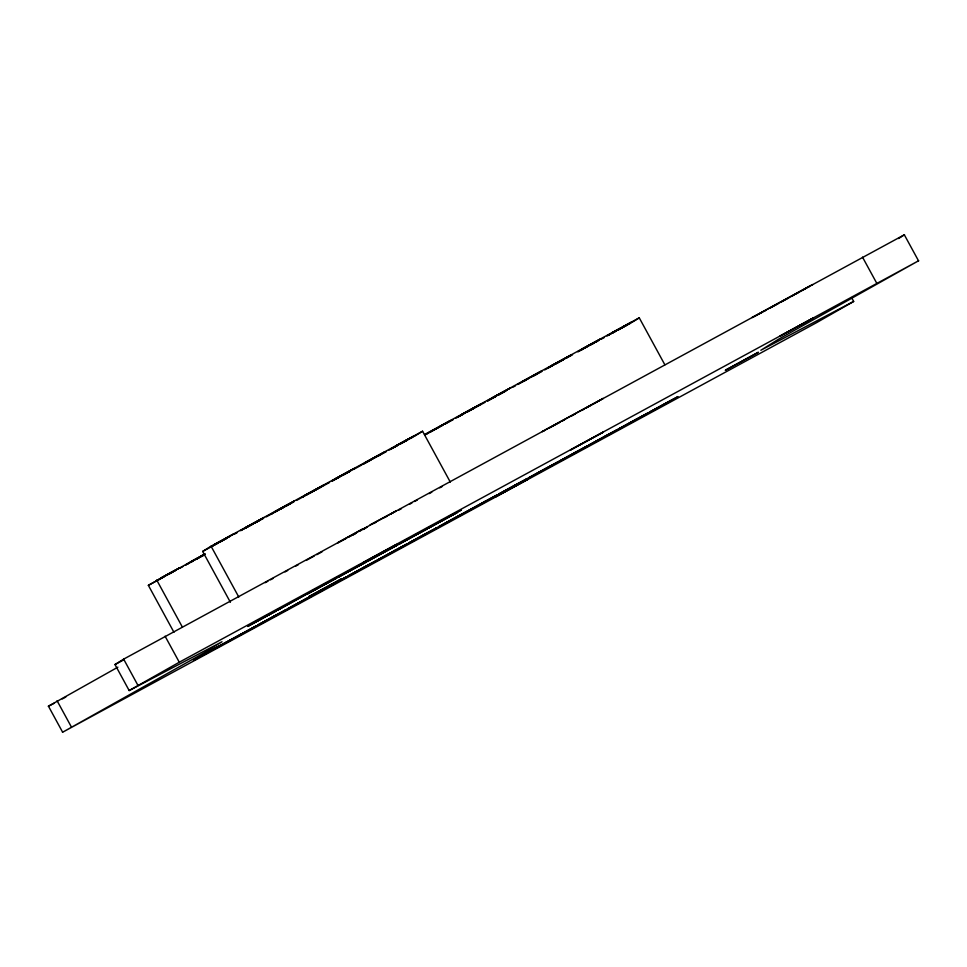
<?xml version="1.0" encoding="UTF-8"?>
<svg xmlns="http://www.w3.org/2000/svg" width="967" height="967" viewBox="0 0 967 967"><rect width="100%" height="100%" fill="white"/><g stroke="black" fill="none" stroke-linecap="round" stroke-linejoin="round"><path stroke-width="1.45" d="M117.877 667.17L48.35 706.261L54.345 703.166M898.561 238.547L904.459 234.727L123.655 659.131L114.988 664.547L129.179 690.559L222.011 641.75L204.702 652.556L62.541 732.273L816.595 322.64L853.668 301.45L851.54 297.558M812.764 284.552L810.793 285.458M853.668 301.45L760.824 350.272L778.133 339.465L918.65 260.739L179.282 662.226L129.179 690.559M173.963 632.297L148.362 585.337L204.472 554.151M230.4 602.296L202.671 551.432L211.06 546.198L422.579 431.234L450.308 482.098M414.178 436.468L422.579 431.234M632.067 322.325L639.26 317.829L664.861 364.789M544.481 430.291L542.318 431.645L544.348 430.617M600.966 399.77L603.13 398.416L545.497 429.723M337.713 542.68L362.129 529.167M391.164 513.864L396.349 510.806L370.131 524.803M599.951 400.338L592.372 404.581M807.614 287.501L809.633 286.365M384.455 517.599L386.74 516.33M802.054 290.596L806.611 288.069M221.552 540.891L210.504 547.008L218.88 542.56M220.101 541.883L226.242 538.486M250.441 525.202L240.614 530.641L260.038 520.077L251.662 524.525M262.964 518.167L244.76 528.055L264.184 517.49M279.1 509.827L290.148 503.71L270.724 514.275L274.314 512.365M313.356 490.873L324.404 484.757L304.98 495.322L320.258 487.344L309.21 493.46M311.882 491.792L302.067 497.231L308.014 494.101M340.553 476.417L350.368 470.977L332.177 480.865L339.32 477.094M362.287 464.498L380.49 454.611L362.25 464.535M409.367 438.921L391.176 448.809L397.159 445.63M161.102 578.193L156.183 580.913L164.559 576.465M163.556 576.828L175.619 570.349L167.243 574.797M204.956 554.115L190.451 561.948L198.815 557.512M195.902 559.422L204.496 554.659M438.244 427.487L427.184 433.603L450.767 420.452L439.707 426.568M467.121 411.797L457.294 417.236L462.081 414.698M466.904 412.111L476.731 406.684L468.354 411.12M497.231 395.43L487.416 400.87L495.793 396.422M506.841 390.317L498.247 395.068L504.931 391.514M527.341 379.064L517.526 384.503L529.578 378.024M532.043 376.659L536.951 373.951L521.672 381.917L541.097 371.352L532.72 375.8M558.684 362.021L547.636 368.137L556.013 363.689M560.159 361.102L571.207 354.986L551.782 365.55L567.061 357.572M557.234 363.012L563.374 359.615M607.856 335.404L627.281 324.839L617.466 330.279M294.379 600.906L310.782 591.828L277.843 610.068L294.246 600.99M585.434 408.4L591.236 405.209M795.128 294.427L799.757 291.877M373.637 523.546L376.223 522.132M581.699 410.455L584.286 409.041M788.806 297.896L780.514 302.417M791.393 296.482L793.967 295.068M202.671 551.432L217.212 543.527M219.86 542.1L226.471 538.498M234.401 534.195L237.048 532.757M244.977 528.441L252.907 524.126M255.554 522.7L263.483 518.385M266.13 516.946L272.73 513.356M275.377 511.918L278.025 510.479M280.66 509.041L283.307 507.602M285.954 506.164L293.883 501.861M296.531 500.423L304.46 496.107M307.107 494.669L329.578 482.46M332.225 481.022L340.154 476.707M342.802 475.268L350.731 470.965M353.366 469.527L361.307 465.212M363.943 463.773L370.554 460.183M378.484 455.868L386.425 451.565M389.06 450.126L396.99 445.811M399.637 444.373L407.566 440.07M410.213 438.631L412.861 437.193M424.513 434.546L639.26 317.829M148.362 585.337L162.94 577.408M169.563 573.806L172.223 572.367M180.176 568.04L182.823 566.602M185.471 565.163L188.13 563.725M190.777 562.274L193.424 560.836M196.071 559.397L198.731 557.959M201.378 556.521L204.025 555.07M425.407 434.751L428.055 433.313M430.702 431.862L442.632 425.383M445.291 423.945L453.245 419.618M455.892 418.179L463.846 413.852M466.493 412.413L474.446 408.086M477.106 406.648L485.047 402.32M487.706 400.882L495.66 396.567M512.885 387.199L515.544 385.748M523.498 381.433L526.145 379.995M534.098 375.667L542.052 371.34M544.699 369.902L552.653 365.574M555.312 364.136L563.265 359.821M565.913 358.37L572.537 354.768M580.49 350.453L583.149 349.002M585.797 347.564L588.444 346.126M591.103 344.687L593.75 343.249M596.397 341.798L599.057 340.36M601.704 338.921L604.351 337.483M607.01 336.032L609.657 334.594M612.304 333.156L614.964 331.717M617.611 330.279L630.871 323.075M362.915 529.408L367.484 526.918M265.236 582.69L267.883 581.252M270.518 579.813L273.165 578.375M285.06 571.908L287.707 570.47M295.636 566.154L298.283 564.728M306.213 560.413L314.142 556.098M316.789 554.659L322.084 551.794M352.484 535.259L355.131 533.832M363.06 529.517L365.707 528.079M398.755 510.117L401.39 508.678M409.331 504.363L411.966 502.925M414.613 501.498L417.26 500.06M429.155 493.593L431.802 492.155M439.731 487.839L442.378 486.401M570.832 416.39L575.401 413.9M770.518 307.844L778.23 303.662M562.117 421.128L564.692 419.726M354.055 534.207L356.63 532.817M359.204 531.427L361.767 530.025M763.616 311.567L765.912 310.322M559.675 422.434L549.425 427.946M348.301 537.314L352.907 534.836M62.275 698.936L65.829 697.026M757.995 314.565L762.492 312.16M341.532 540.928L346.029 538.534M114.988 664.547L124.247 659.603M402.224 442.693L405.814 440.783M623.05 326.701L631.427 322.253L612.002 332.817L620.379 328.369M609.053 334.763L615.036 331.596M225.698 538.305L234.074 533.857L214.65 544.421L229.928 536.443M588.794 345.654L597.171 341.206L577.746 351.77L584.926 347.963M498.464 394.754L505.644 390.946M201.499 555.832L205.089 553.934M204.533 554.611L186.293 564.547L193.473 560.727M240.07 634.823L227.68 641.387L256.473 625.746L223.534 643.986L252.327 628.332L239.937 634.896M809.464 286.159L752.06 317.551L756.678 315.254M337.568 543.007L340.215 541.629M904.387 234.908L918.577 260.921M862.504 257.125L876.694 283.15M211.06 546.198L238.801 597.062M156.751 580.091L182.352 627.051M165.091 636.201L179.282 662.226M123.655 659.131L137.834 685.156M57.065 700.712L71.256 726.737M48.41 706.128L62.589 732.14M308.969 596.591L341.774 578.701L308.969 596.591M363.761 562.371L396.567 544.494L363.761 562.371M494.935 497.183L527.74 479.306L494.935 497.183M570.53 449.981L603.335 432.104L570.53 449.981M725.419 370.216L758.237 352.339L725.419 370.216M780.224 336.008L813.029 318.131L780.224 336.008M285.918 505.572L274.87 511.688L294.294 501.124L285.918 505.572M346.15 472.839L335.09 478.955L354.526 468.391L346.15 472.839M376.26 456.472L365.212 462.589L384.636 452.024L376.26 456.472M406.37 440.106L395.322 446.222L414.746 435.658L406.37 440.106M171.389 572.198L160.329 578.314L179.765 567.762L171.389 572.198M472.5 408.533L461.452 414.65L480.877 404.085L472.5 408.533M502.61 392.167L491.562 398.283L510.987 387.719L502.61 392.167M592.94 343.067L581.892 349.184L601.317 338.619L592.94 343.067M268.282 614.77L251.879 623.848L276.526 610.781L247.733 626.435L280.672 608.195L268.282 614.77M328.514 582.037L312.111 591.115L336.758 578.048L307.953 593.702L340.904 575.462L328.514 582.037M358.624 565.671L342.221 574.749L366.868 561.682L338.075 577.335L371.014 559.095L358.624 565.671M388.734 549.304L372.331 558.382L396.978 545.315L368.185 560.969L401.124 542.729L388.734 549.304M418.844 532.938L402.441 542.016L427.088 528.949L398.295 544.602L431.234 526.362L418.844 532.938M448.954 516.571L432.551 525.649L457.198 512.583L428.405 528.236L461.344 509.996L448.954 516.571M213.973 648.676L197.57 657.753L222.217 644.699L193.424 660.352L226.363 642.112L213.973 648.676M274.205 615.943L257.802 625.02L282.449 611.966L253.644 627.607L286.595 609.379L274.205 615.943M304.315 599.576L287.912 608.654L312.559 595.599L283.766 611.241L316.705 593.001L304.315 599.576M334.425 583.21L318.022 592.288L342.669 579.233L313.876 594.874L346.815 576.634L334.425 583.21M364.535 566.843L348.132 575.921L372.778 562.867L343.986 578.508L376.925 560.268L364.535 566.843M394.645 550.477L378.242 559.555L402.888 546.5L374.096 562.141L407.034 543.901L394.645 550.477M424.755 534.11L408.352 543.188L432.998 530.134L404.206 545.775L437.144 527.535L424.755 534.11M454.865 517.744L438.462 526.822L463.108 513.755L434.316 529.408L467.254 511.168L454.865 517.744M484.975 501.377L468.572 510.455L493.218 497.389L464.426 513.042L497.364 494.802L484.975 501.377M515.085 485.011L498.682 494.089L523.328 481.022L494.536 496.675L527.486 478.435L515.085 485.011M545.207 468.644L528.804 477.722L553.45 464.656L524.646 480.309L557.596 462.069L545.207 468.644M575.317 452.278L558.914 461.356L583.56 448.289L554.768 463.942L587.706 445.702L575.317 452.278M605.427 435.912L589.024 444.989L613.67 431.923L584.878 447.576L617.816 429.336L605.427 435.912M635.537 419.545L619.134 428.623L643.78 415.556L614.988 431.209L647.926 412.969L635.537 419.545M665.647 403.179L649.244 412.256L673.89 399.19L645.098 414.843L678.036 396.603L665.647 403.179"/></g></svg>
